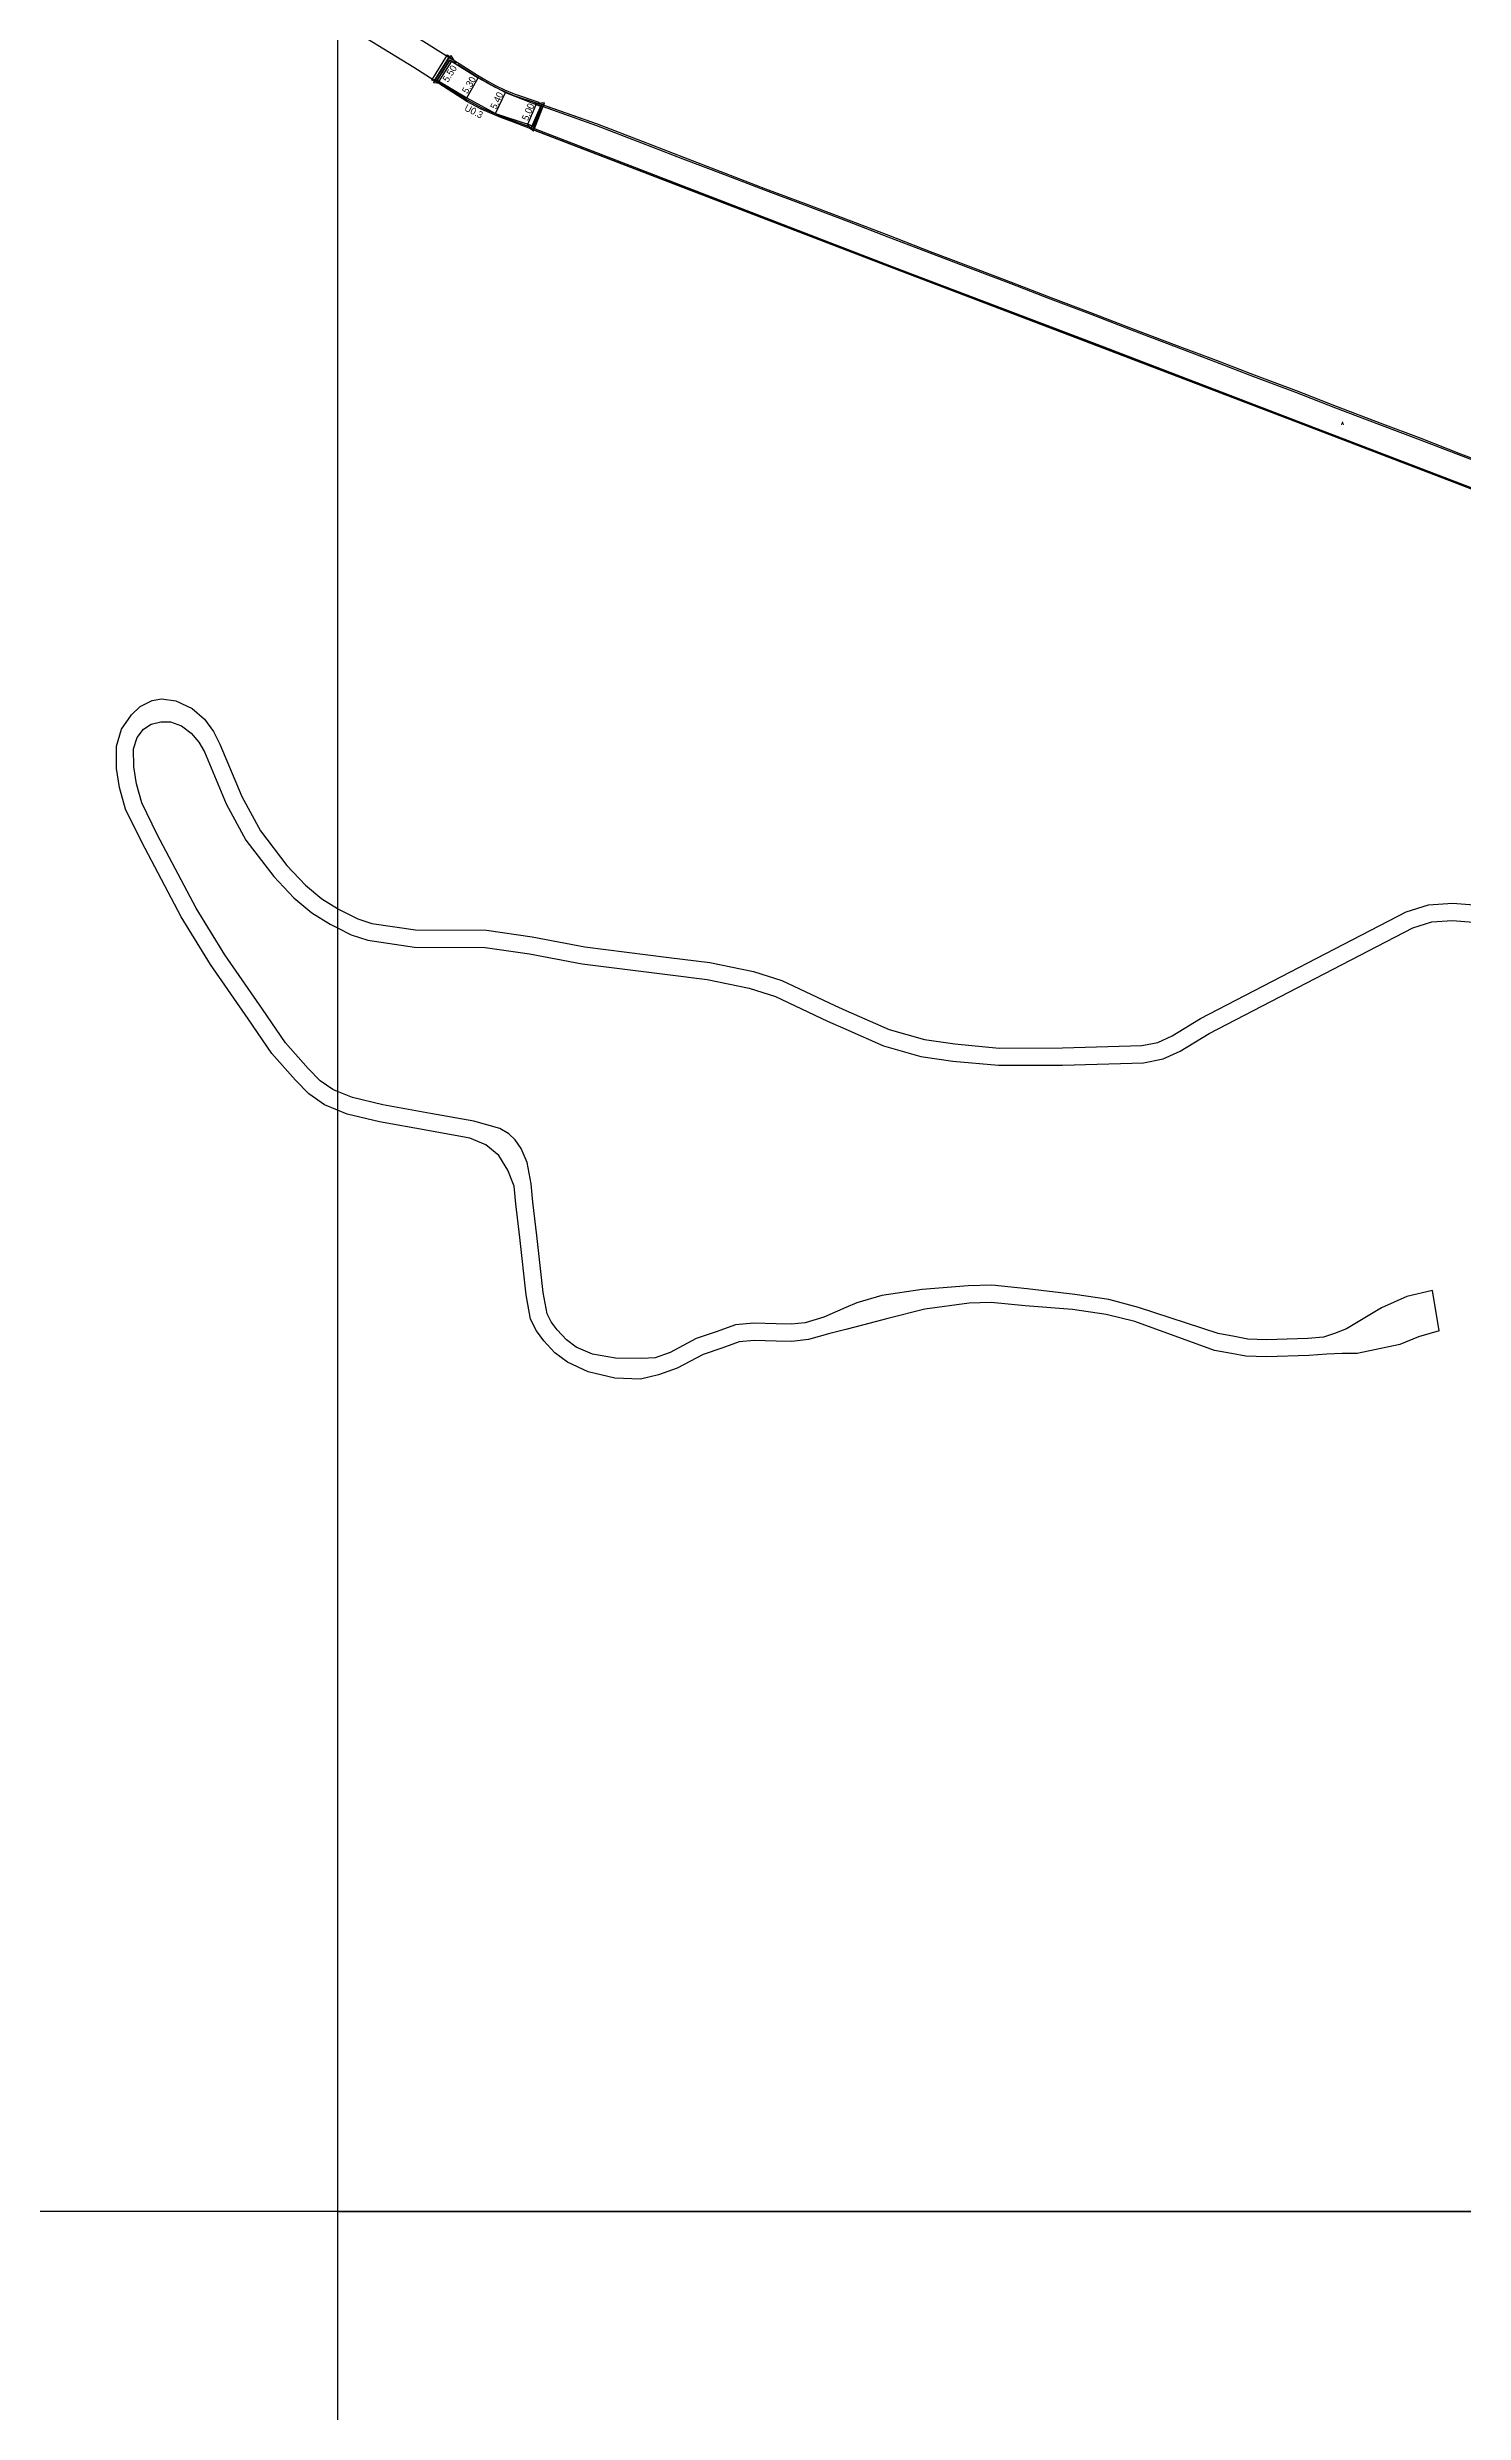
# Model space of a CAD drawing. Header units: metres. Extents: x -25600 to -24000, y -82800 to -81000.
# Drawn here: x -24867 to -24539, y -82247 to -81698 of the extents above; entities that cross this region are included whole.
import ezdxf

# ---------------------------------------------------------------- set-up
doc = ezdxf.new("R2010")
doc.units = ezdxf.units.M
doc.header["$LTSCALE"] = 2.5
for name, color, linetype in [('側溝・桝', 7, 'Continuous'), ('図郭', 7, 'Continuous'), ('幅員', 7, 'Continuous'), ('歩道・分離帯・安全施設', 7, 'Continuous'), ('舗装', 7, 'Continuous'), ('道路', 7, 'Continuous')]:
    doc.layers.add(name, color=color, linetype=linetype)
doc.styles.get("Standard").update_dxf_attribs({"font": ''})
doc.styles.add('YOKO_DECO', font='txt.shx', dxfattribs={"bigfont": 'extfont.shx'})
doc.styles.get('Standard').set_extended_font_data('@MS PGothic')

msp = doc.modelspace()

# ---------------------------------------------------------------- linework, layer by layer
at = {"layer": '側溝・桝'}
for points in [[(-24777.56, -81706.04), (-24777.39, -81705.76), (-24769.8, -81710.61), (-24766.54, -81712.4), (-24762.02, -81714.31), (-24759.1, -81715.41), (-24756.43, -81716.39), (-24756.55, -81716.72)], [(-24530.07, -81796.62), (-24539.7, -81792.99), (-24548.94, -81789.39), (-24558.4, -81785.83), (-24568.54, -81781.99), (-24577.84, -81778.35), (-24587.57, -81774.71), (-24596.36, -81771.31), (-24606.11, -81767.64), (-24615.67, -81764), (-24625.46, -81760.24), (-24634.71, -81756.75), (-24643.84, -81753.21), (-24653.23, -81749.62), (-24662.62, -81746.07), (-24672.34, -81742.34), (-24681.67, -81738.75), (-24691.26, -81735.12), (-24700.8, -81731.53), (-24710.39, -81727.86), (-24719.83, -81724.27), (-24729.41, -81720.56), (-24739.85, -81716.55), (-24753.51, -81711.7), (-24753.39, -81711.36)], [(-24756.43, -81716.39), (-24754.19, -81717.24), (-24719.94, -81730.46), (-24671, -81749.28), (-24624.94, -81766.81), (-24578.21, -81784.67), (-24529.8, -81803.21), (-24482.82, -81821.13), (-24435.14, -81839.33), (-24388.18, -81857.33), (-24339.94, -81875.86), (-24312.39, -81886.37), (-24288.4, -81895.58), (-24288.5, -81895.86)]]:
    msp.add_lwpolyline(points, dxfattribs=at)
at = {"layer": '図郭'}
for points in [[(-25600, -81600), (-24800, -81600), (-24800, -82200), (-25600, -82200)], [(-24800, -82200), (-24000, -82200), (-24000, -81600), (-24800, -81600)], [(-24800, -82800), (-24000, -82800), (-24000, -82200), (-24800, -82200)]]:
    msp.add_lwpolyline(points, close=True, dxfattribs=at)
at = {"layer": '幅員'}
for points in [[(-24776.42, -81706.24), (-24773.49, -81701.58)], [(-24770.02, -81710.04), (-24767.34, -81705.47)], [(-24763.33, -81713.73), (-24761.04, -81708.85)], [(-24755.88, -81716.18), (-24753.91, -81711.59)]]:
    msp.add_lwpolyline(points, dxfattribs=at)
at = {"layer": '歩道・分離帯・安全施設'}
msp.add_lwpolyline([(-24753.41, -81711.44), (-24759.26, -81709.52), (-24761.5, -81708.56), (-24763.47, -81707.61), (-24765.22, -81706.67), (-24767.81, -81705.13), (-24772.07, -81702.39)], dxfattribs=at)
at = {"layer": '舗装'}
msp.add_lwpolyline([(-24755.18, -81717.23), (-24752.72, -81711.6)], dxfattribs=at)
at = {"layer": '道路'}
for points in [[(-24800, -81684.61), (-24788.25, -81691.84), (-24774.16, -81700.61), (-24777.56, -81706.04), (-24782.27, -81703.07), (-24800, -81692.22)], [(-24800, -81684.61), (-24788.25, -81691.84), (-24774.16, -81700.61), (-24771.75, -81702.08), (-24767.49, -81704.82), (-24764.92, -81706.35), (-24763.19, -81707.28), (-24761.28, -81708.21), (-24759.03, -81709.16), (-24753.28, -81711.05), (-24753.39, -81711.36)], [(-24286.18, -81896.68), (-24288.5, -81895.86), (-24312.5, -81886.65), (-24340.04, -81876.15), (-24388.29, -81857.61), (-24435.25, -81839.62), (-24482.93, -81821.41), (-24529.91, -81803.5), (-24578.32, -81784.95), (-24625.05, -81767.09), (-24671.11, -81749.57), (-24720.04, -81730.74), (-24753.16, -81718), (-24755.18, -81717.23), (-24759.21, -81715.71), (-24762.14, -81714.62), (-24766.69, -81712.7), (-24769.97, -81710.89), (-24777.56, -81706.04), (-24782.27, -81703.07), (-24800, -81692.22)], [(-24776.86, -81705.97), (-24773.92, -81701.31)], [(-24773.92, -81701.31), (-24767.34, -81705.47), (-24761.04, -81708.85), (-24752.73, -81712.04)], [(-24776.86, -81705.97), (-24770.02, -81710.04), (-24763.33, -81713.73), (-24755.88, -81716.18), (-24754.57, -81716.69)], [(-24529.95, -81796.28), (-24539.57, -81792.66), (-24548.81, -81789.05), (-24558.27, -81785.49), (-24568.41, -81781.65), (-24577.71, -81778.02), (-24587.45, -81774.37), (-24596.24, -81770.98), (-24605.98, -81767.3), (-24615.55, -81763.67), (-24625.33, -81759.9), (-24634.58, -81756.42), (-24643.71, -81752.88), (-24653.1, -81749.29), (-24662.49, -81745.73), (-24672.21, -81742.01), (-24681.54, -81738.42), (-24691.13, -81734.78), (-24700.67, -81731.2), (-24710.26, -81727.52), (-24719.7, -81723.93), (-24729.29, -81720.22), (-24739.73, -81716.21), (-24752.72, -81711.6), (-24755.18, -81717.23), (-24753.16, -81718), (-24720.04, -81730.74), (-24671.11, -81749.57), (-24625.05, -81767.09), (-24578.32, -81784.95), (-24529.91, -81803.5)], [(-24754.57, -81716.69), (-24752.73, -81712.04)], [(-24529.95, -81796.28), (-24539.57, -81792.66), (-24548.81, -81789.05), (-24558.27, -81785.49), (-24568.41, -81781.65), (-24577.71, -81778.02), (-24587.45, -81774.37), (-24596.24, -81770.98), (-24605.98, -81767.3), (-24615.55, -81763.67), (-24625.33, -81759.9), (-24634.58, -81756.42), (-24643.71, -81752.88), (-24653.1, -81749.29), (-24662.49, -81745.73), (-24672.21, -81742.01), (-24681.54, -81738.42), (-24691.13, -81734.78), (-24700.67, -81731.2), (-24710.26, -81727.52), (-24719.7, -81723.93), (-24729.29, -81720.22), (-24739.73, -81716.21), (-24753.39, -81711.36)], [(-24800, -81944.69), (-24803, -81943.48), (-24806.6, -81940.96), (-24809.71, -81937.75), (-24815.23, -81931.56), (-24820.66, -81923.54), (-24829.44, -81910.94), (-24836.19, -81899.91), (-24845.35, -81882.6), (-24849.09, -81874.92), (-24850.5, -81869.9), (-24851.19, -81865.49), (-24851.24, -81860.38), (-24850.06, -81856.41), (-24847.7, -81853.11), (-24845.75, -81851.18), (-24842.9, -81849.76), (-24840.77, -81849.4), (-24837.47, -81849.86), (-24833.67, -81851.61), (-24830.83, -81854.07), (-24828.71, -81856.96), (-24827.25, -81859.87), (-24822.15, -81872), (-24817.84, -81879.97), (-24811.69, -81887.99), (-24807.36, -81892.56), (-24803.58, -81895.75), (-24800, -81897.95)], [(-24800, -81940.38), (-24801.08, -81939.94), (-24804, -81937.9), (-24806.78, -81935.03), (-24812.06, -81929.09), (-24817.37, -81921.27), (-24826.08, -81908.75), (-24832.71, -81897.92), (-24841.78, -81880.79), (-24845.33, -81873.5), (-24846.58, -81869.04), (-24847.19, -81865.16), (-24847.23, -81860.94), (-24846.45, -81858.32), (-24844.92, -81856.44), (-24843.19, -81855.23), (-24840.9, -81854.69), (-24838.7, -81854.71), (-24836.13, -81855.63), (-24833.87, -81857.36), (-24832.13, -81859.43), (-24830.83, -81861.65), (-24825.76, -81873.73), (-24821.2, -81882.15), (-24814.74, -81890.59), (-24810.11, -81895.47), (-24805.93, -81899.01), (-24801.69, -81901.6), (-24800, -81902.45)], [(-24800, -81897.95), (-24799.75, -81898.1), (-24795.26, -81900.35), (-24792.01, -81901.44), (-24781.86, -81902.9), (-24765.46, -81903.02), (-24754.83, -81904.55), (-24742.63, -81906.86), (-24723.14, -81909.31), (-24713.66, -81910.49), (-24703.58, -81912.56), (-24696.99, -81914.63), (-24684.72, -81920.44), (-24682.13, -81921.58)], [(-24682.13, -81921.58), (-24672.07, -81926.04), (-24663.95, -81928.37), (-24656.92, -81929.38), (-24646.58, -81930.31), (-24631.95, -81930.3), (-24613.56, -81929.73), (-24609.83, -81929), (-24606.5, -81927.52), (-24599.94, -81923.45), (-24552.27, -81898.73), (-24547.07, -81897.11), (-24541.55, -81896.71), (-24532.41, -81897.46)], [(-24682.13, -81925.96), (-24673.44, -81929.81), (-24664.79, -81932.29), (-24657.38, -81933.35), (-24646.76, -81934.31), (-24631.89, -81934.3), (-24613.12, -81933.72), (-24608.62, -81932.84), (-24604.62, -81931.06), (-24597.96, -81926.93), (-24550.74, -81902.44), (-24546.32, -81901.07), (-24541.57, -81900.72), (-24532.69, -81901.45)], [(-24800, -81902.45), (-24796.8, -81904.05), (-24792.94, -81905.35), (-24782.16, -81906.9), (-24765.76, -81907.02), (-24755.49, -81908.5), (-24743.25, -81910.81), (-24723.47, -81913.3), (-24714.31, -81914.44), (-24704.58, -81916.44), (-24698.45, -81918.36), (-24686.38, -81924.08), (-24682.13, -81925.96)], [(-24682.13, -81990.49), (-24687.22, -81992.71), (-24691.56, -81993.98), (-24694.82, -81994.32), (-24698.27, -81994.24), (-24703.49, -81994.11), (-24707.71, -81994.44), (-24712.24, -81996.09), (-24716.82, -81997.67), (-24722.85, -82000.88), (-24726.35, -82002.13), (-24729.49, -82002.29), (-24735.53, -82002.21), (-24740.85, -82001.28), (-24744.68, -81999.66), (-24746.92, -81997.97), (-24749.08, -81995.63), (-24750.45, -81993.75), (-24751.4, -81991.89), (-24752.31, -81986.96), (-24753.76, -81973.75), (-24754.69, -81966.04), (-24755.06, -81961.79), (-24756.03, -81956.85), (-24757.4, -81953.63), (-24758.8, -81951.62), (-24760.28, -81950.22), (-24762.31, -81948.99), (-24768.4, -81947.29), (-24778.4, -81945.47), (-24789.45, -81943.51), (-24796.49, -81941.8), (-24800, -81940.38)], [(-24682.13, -81995.55), (-24685.85, -81996.48), (-24690.78, -81997.91), (-24694.65, -81998.32), (-24698.31, -81998.24), (-24703.38, -81998.11), (-24706.85, -81998.39), (-24710.91, -81999.87), (-24715.22, -82001.35), (-24721.23, -82004.54), (-24725.56, -82006.09), (-24729.72, -82007.04), (-24735.69, -82006.87), (-24741.89, -82005.35), (-24746.69, -82003.15), (-24749.61, -82000.95), (-24752.18, -81998.18), (-24753.87, -81995.85), (-24755.22, -81993.19), (-24756.27, -81987.54), (-24757.73, -81974.2), (-24758.67, -81966.45), (-24759.02, -81962.35), (-24760.51, -81958.63), (-24762.6, -81955.23), (-24765.58, -81952.74), (-24769.3, -81951.19), (-24779.07, -81949.41), (-24790.27, -81947.43), (-24797.72, -81945.62), (-24800, -81944.69)], [(-24614.28, -81990.43), (-24621.18, -81988.63), (-24629.07, -81987.44), (-24640.15, -81986.1), (-24648.29, -81985.27), (-24653.76, -81985.45), (-24664.47, -81986.31), (-24673.8, -81987.64), (-24679.58, -81989.37), (-24682.13, -81990.49)], [(-24615.19, -81993.74), (-24621.81, -81992.07), (-24629.64, -81990.9), (-24640.6, -81990.07), (-24648.43, -81989.28), (-24653.54, -81989.45), (-24663.85, -81990.87), (-24672.41, -81992.99), (-24678.32, -81994.59), (-24682.13, -81995.55)], [(-24546.16, -81986.52), (-24552.08, -81987.93), (-24558.02, -81990.5), (-24566.12, -81995.38), (-24568.86, -81996.5), (-24571.41, -81997.36), (-24575.03, -81997.62), (-24584.63, -81997.93), (-24588.95, -81997.77), (-24592.04, -81997.16), (-24595.85, -81996.51), (-24614.28, -81990.43)], [(-24544.65, -81995.88), (-24546.16, -81986.52)], [(-24544.65, -81995.88), (-24549.43, -81997.29), (-24553.74, -81999.02), (-24563.59, -82001.11), (-24567.1, -82001.09), (-24570.62, -82001.31), (-24574.82, -82001.61), (-24584.64, -82001.93), (-24589.41, -82001.75), (-24592.77, -82001.1), (-24596.68, -82000.42), (-24615.19, -81993.74)]]:
    msp.add_lwpolyline(points, dxfattribs=at)
for points in [[(-24777.56, -81706.04), (-24777.14, -81706.31), (-24778.12, -81705.99), (-24774.45, -81700.13), (-24773.73, -81700.87), (-24774.16, -81700.61)], [(-24752.17, -81711.55), (-24754.78, -81717.6), (-24755.65, -81717.06), (-24755.18, -81717.23), (-24752.72, -81711.6), (-24753.19, -81711.44)]]:
    msp.add_lwpolyline(points, close=True, dxfattribs=at)
at = {"layer": '道路', "flags": 128}
for points in [[(-24775.49, -81706.79), (-24777.73, -81706.6), (-24773.72, -81700.25), (-24772.57, -81702.17)], [(-24772.57, -81702.17), (-24773.92, -81701.31), (-24776.86, -81705.97), (-24775.49, -81706.79)], [(-24756.06, -81716.11), (-24754.56, -81717.77), (-24751.99, -81711.25), (-24754.22, -81711.47)], [(-24754.22, -81711.47), (-24752.73, -81712.04), (-24754.57, -81716.69), (-24756.06, -81716.11)]]:
    msp.add_lwpolyline(points, dxfattribs=at)

# ---------------------------------------------------------------- texts
at = {"layer": '側溝・桝'}
msp.add_text('U0.3', height=1.6, rotation=332.6, dxfattribs=at).set_placement((-24770.71, -81712.89))
at = {"layer": '幅員'}
for s, rotation, p in [('5.50', 57.857, (-24774.37, -81706.6)), ('5.30', 59.5957, (-24769.85, -81709.25)), ('5.40', 64.8295, (-24763.21, -81712.89)), ('5.00', 66.8522, (-24755.87, -81715.52))]:
    msp.add_text(s, height=1.6, rotation=rotation, dxfattribs=at).set_placement(p)
at = {"layer": '舗装', "style": 'YOKO_DECO'}
msp.add_text('A', height=0.75, dxfattribs=at).set_placement((-24567.32, -81785.9, 708.3))

doc.saveas('drawing.dxf')
